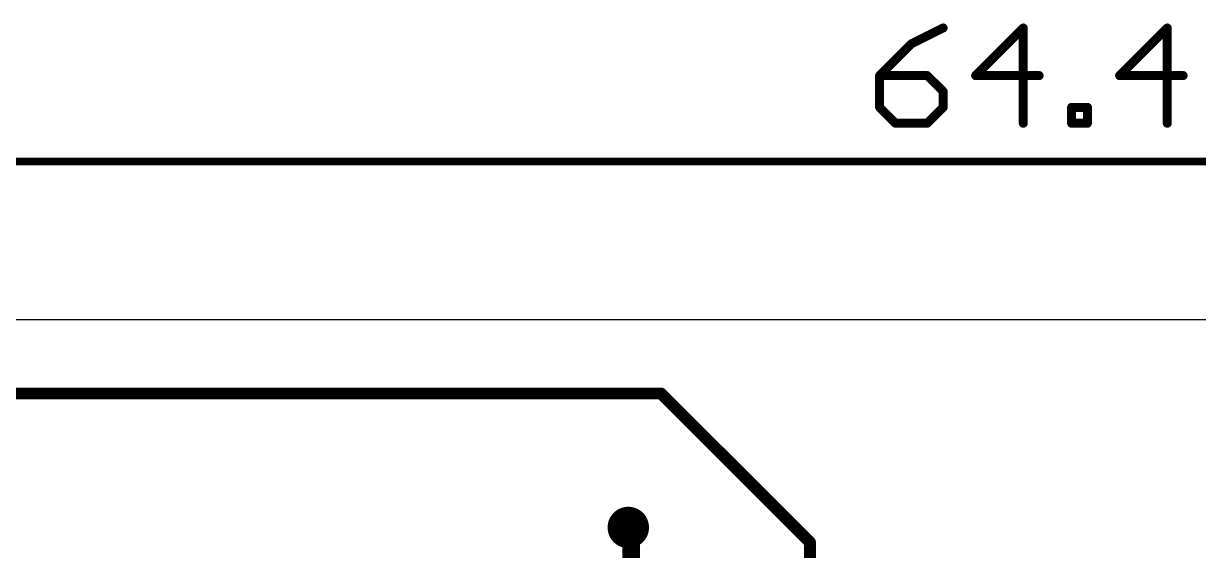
# Model space of a CAD drawing. Extents: x -5.1 to 64.5, y -0.1 to 40.6.
# Drawn here: x 14.53 to 34.57, y 31.61 to 40.61 of the extents above; entities that cross this region are included whole.
import ezdxf

# ---------------------------------------------------------------- set-up
doc = ezdxf.new("R2010")
doc.units = 0
for name, color, linetype in [('1', 14, 'CONTINUOUS'), ('18', 94, 'CONTINUOUS'), ('20', 178, 'CONTINUOUS')]:
    doc.layers.add(name, color=color, linetype=linetype)

# ---------------------------------------------------------------- blocks, each defined once
blk = doc.blocks.new('ROUNDV')
at = {"const_width": 0.5}
blk.add_lwpolyline([(0, -0.25, 1), (0, 0.25, 1), (0, -0.25)], format="xyb", dxfattribs=at)

msp = doc.modelspace()

# ---------------------------------------------------------------- linework, layer by layer
at = {"layer": '1'}
for points, const_width in [([(30.2122, 40.5301), (29.6698, 40.2589)], 0.1524), ([(31.5782, 40.5301), (30.7647, 39.7166)], 0.1524), ([(31.5782, 38.9031), (31.5782, 40.5301)], 0.1524), ([(34.0339, 40.5301), (33.2204, 39.7166)], 0.1524), ([(34.0339, 38.9031), (34.0339, 40.5301)], 0.1524), ([(29.6698, 40.2589), (29.1275, 39.7166)], 0.1524), ([(29.1275, 39.7166), (29.1275, 39.1743)], 0.1524), ([(29.941, 39.7166), (29.1275, 39.7166)], 0.1524), ([(30.2122, 39.4454), (29.941, 39.7166)], 0.1524), ([(30.7647, 39.7166), (31.8493, 39.7166)], 0.1524), ([(33.2204, 39.7166), (34.3051, 39.7166)], 0.1524), ([(30.2122, 39.1743), (30.2122, 39.4454)], 0.1524), ([(29.1275, 39.1743), (29.3987, 38.9031)], 0.1524), ([(29.941, 38.9031), (30.2122, 39.1743)], 0.1524), ([(32.4018, 38.9031), (32.4018, 39.1743)], 0.1524), ([(32.4018, 39.1743), (32.673, 39.1743)], 0.1524), ([(32.673, 39.1743), (32.673, 38.9031)], 0.1524), ([(29.3987, 38.9031), (29.941, 38.9031)], 0.1524), ([(32.673, 38.9031), (32.4018, 38.9031)], 0.1524), ([(0.065, 38.2524), (64.375, 38.2524)], 0.13), ([(25.4, 34.29), (1.27, 34.29)], 0.2032), ([(27.94, 31.75), (25.4, 34.29)], 0.2032), ([(24.89, 31.9552), (24.8412, 32.004)], 0.3048), ([(24.89, 29.24), (24.89, 31.9552)], 0.3048), ([(27.94, 21.59), (27.94, 31.75)], 0.2032)]:
    msp.add_lwpolyline(points, dxfattribs=dict(at, const_width=const_width))
for points, const_width in [([(30.2292, 40.496, 1), (30.1951, 40.5642)], 0.0762), ([(31.6163, 40.5301, 1), (31.5401, 40.5301)], 0.0762), ([(31.6051, 40.5031, 1), (31.5512, 40.557)], 0.0762), ([(34.072, 40.5301, 1), (33.9958, 40.5301)], 0.0762), ([(34.0608, 40.5031, 1), (34.007, 40.557)], 0.0762), ([(29.6528, 40.293, 1), (29.6869, 40.2248)], 0.0762), ([(29.6968, 40.232, 1), (29.6429, 40.2859)], 0.0762), ([(29.1656, 39.7166, 1), (29.0894, 39.7166)], 0.0762), ([(29.1275, 39.7547, 1), (29.1275, 39.6785)], 0.0762), ([(29.1006, 39.7435, 1), (29.1545, 39.6897)], 0.0762), ([(29.968, 39.7435, 1), (29.9141, 39.6897)], 0.0762), ([(29.941, 39.6785, 1), (29.941, 39.7547)], 0.0762), ([(30.7647, 39.7547, 1), (30.7647, 39.6785)], 0.0762), ([(30.7377, 39.7435, 1), (30.7916, 39.6897)], 0.0762), ([(31.8493, 39.6785, 1), (31.8493, 39.7547)], 0.0762), ([(33.2204, 39.7547, 1), (33.2204, 39.6785)], 0.0762), ([(33.1935, 39.7435, 1), (33.2473, 39.6897)], 0.0762), ([(34.3051, 39.6785, 1), (34.3051, 39.7547)], 0.0762), ([(30.2503, 39.4454, 1), (30.1741, 39.4454)], 0.0762), ([(30.1852, 39.4185, 1), (30.2391, 39.4724)], 0.0762), ([(29.1545, 39.2012, 1), (29.1006, 39.1473)], 0.0762), ([(29.0894, 39.1743, 1), (29.1656, 39.1743)], 0.0762), ([(30.1741, 39.1743, 1), (30.2503, 39.1743)], 0.0762), ([(30.2391, 39.1473, 1), (30.1852, 39.2012)], 0.0762), ([(32.4399, 39.1743, 1), (32.3637, 39.1743)], 0.0762), ([(32.4018, 39.2124, 1), (32.4018, 39.1362)], 0.0762), ([(32.7111, 39.1743, 1), (32.6349, 39.1743)], 0.0762), ([(32.673, 39.1362, 1), (32.673, 39.2124)], 0.0762), ([(29.3987, 38.9412, 1), (29.3987, 38.865)], 0.0762), ([(29.3717, 38.8762, 1), (29.4256, 38.93)], 0.0762), ([(29.9141, 38.93, 1), (29.9679, 38.8762)], 0.0762), ([(29.941, 38.865, 1), (29.941, 38.9412)], 0.0762), ([(31.5401, 38.9031, 1), (31.6163, 38.9031)], 0.0762), ([(32.4018, 38.9412, 1), (32.4018, 38.865)], 0.0762), ([(32.3637, 38.9031, 1), (32.4399, 38.9031)], 0.0762), ([(32.6349, 38.9031, 1), (32.7111, 38.9031)], 0.0762), ([(32.673, 38.865, 1), (32.673, 38.9412)], 0.0762), ([(33.9958, 38.9031, 1), (34.072, 38.9031)], 0.0762), ([(25.4359, 34.3259, 1), (25.3641, 34.2541)], 0.1016), ([(25.4, 34.2392, 1), (25.4, 34.3408)], 0.1016), ([(24.8951, 32.0579, 1), (24.7873, 31.9501)], 0.1524), ([(24.9662, 31.9552, 1), (24.8138, 31.9552)], 0.1524), ([(24.8361, 31.9013, 1), (24.9439, 32.0091)], 0.1524), ([(27.9908, 31.75, 1), (27.8892, 31.75)], 0.1016), ([(27.9041, 31.7141, 1), (27.9759, 31.7859)], 0.1016)]:
    msp.add_lwpolyline(points, format="xyb", dxfattribs=dict(at, const_width=const_width))
at = {"layer": '20'}
msp.add_line((64.44, 35.55), (0, 35.55), dxfattribs=at)

# ---------------------------------------------------------------- block references
at = {"layer": '18', "xscale": 0.7064, "yscale": 0.7064}
msp.add_blockref('ROUNDV', (24.8412, 32.004), dxfattribs=at)

doc.saveas('drawing.dxf')
